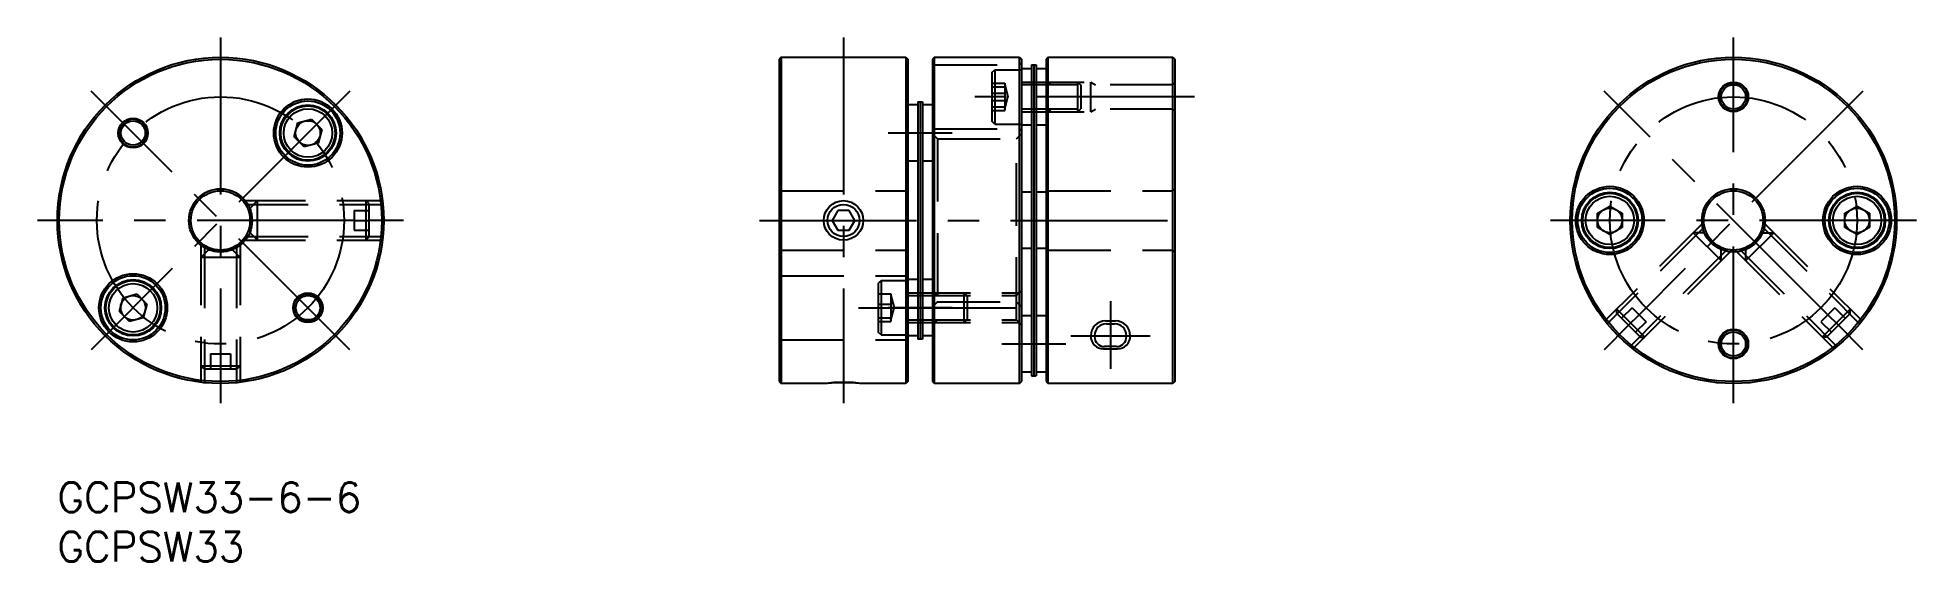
# Model space of a CAD drawing. Extents: x -2 to 188, y -8 to 45.
import ezdxf

# ---------------------------------------------------------------- set-up
doc = ezdxf.new("R2010")
doc.units = 0
doc.header["$LTSCALE"] = 0.5
doc.linetypes.add('CENTER', pattern=[50.8, 31.75, -6.35, 6.35, -6.35])
doc.linetypes.add('DASHED', pattern=[19.05, 12.7, -6.35])
for name, color, linetype in [('MSM_CENTER', 1, 'CENTER'), ('MSM_CONTINUOUS', 7, 'CONTINUOUS'), ('MSM_DASHED', 4, 'DASHED'), ('MSM_NARROW', 5, 'CONTINUOUS'), ('MSM_PART_NUMBER', 7, 'CONTINUOUS')]:
    doc.layers.add(name, color=color, linetype=linetype)
doc.styles.get("Standard").update_dxf_attribs({"font": 'txt.shx', "height": 3, "bigfont": 'bigfont.shx'})

# ---------------------------------------------------------------- blocks, each defined once
blk = doc.blocks.new('*U47')
at = {"layer": 'MSM_PART_NUMBER'}
blk.add_text('GCPSW33-6-6', height=3, dxfattribs=at).set_placement((0, -3))
blk = doc.blocks.new('*U48')
at = {"layer": 'MSM_PART_NUMBER'}
blk.add_text('GCPSW33', height=3, dxfattribs=at).set_placement((0, -8))

msp = doc.modelspace()

# ---------------------------------------------------------------- linework, layer by layer
at = {"layer": 'MSM_CENTER'}
for p, q in [((16.5, 45), (16.5, 13)), ((79.5, 45), (79.5, 8)), ((169.5, 8), (169.5, 45)), ((29.58, 13.42), (3.42, 39.58)), ((29.58, 39.58), (3.42, 13.42)), ((115, 39), (92.5, 39)), ((179.05, 16.95), (156.42, 39.58)), ((182.58, 39.58), (159.95, 16.95)), ((90.5, 35.34), (84, 35.34)), ((30, 26.5), (-2, 26.5)), ((35, 26.5), (31.5, 26.5)), ((71, 26.5), (115, 26.5)), ((188, 26.5), (151, 26.5)), ((81, 17.66), (99.5, 17.66)), ((90.5, 17.66), (84, 17.66)), ((106.5, 18.33), (106.5, 11.5)), ((158.89, 15.89), (156.42, 13.42)), ((182.58, 13.42), (180.11, 15.89)), ((95.5, 14), (102, 14)), ((102.5, 14.83), (110.5, 14.83)), ((16.5, 11.5), (16.5, 8))]:
    msp.add_line(p, q, dxfattribs=at)
for centre in [(16.5, 26.5), (169.5, 26.5)]:
    msp.add_circle(centre, 12.5, dxfattribs=at)
at = {"layer": 'MSM_CONTINUOUS'}
for p, q in [((73.2, 43), (73, 42.8)), ((73, 42.8), (73, 10.2)), ((73.2, 43), (85.8, 43)), ((73.2, 43), (73.2, 10)), ((85.8, 43), (86, 42.8)), ((85.8, 43), (85.8, 10)), ((86, 42.8), (86, 10.2)), ((88.7, 43), (88.5, 42.8)), ((88.5, 42.8), (88.5, 10.2)), ((88.7, 43), (97.3, 43)), ((88.7, 10), (88.7, 43)), ((97.3, 43), (97.5, 42.8)), ((97.3, 10), (97.3, 43)), ((97.5, 42.8), (97.5, 10.2)), ((98.5, 41.85), (97.5, 41.85)), ((98.5, 42.23), (99, 42.23)), ((98.5, 42.23), (98.5, 10.77)), ((98.75, 42.23), (98.75, 10.77)), ((99, 42.23), (99, 10.77)), ((100, 41.85), (99, 41.85)), ((100.2, 43), (100, 42.8)), ((100, 42.8), (100, 10.2)), ((100.2, 43), (112.8, 43)), ((100.2, 10), (100.2, 43)), ((112.8, 43), (113, 42.8)), ((112.8, 10), (112.8, 43)), ((113, 42.8), (113, 10.2)), ((87, 38.19), (86, 38.19)), ((87, 38.5), (87.5, 38.5)), ((87, 38.5), (87, 14.5)), ((87.25, 38.5), (87.25, 14.5)), ((87.5, 38.5), (87.5, 14.5)), ((88.5, 38.19), (87.5, 38.19)), ((23.94, 34.97), (24.32, 36.36)), ((24.32, 36.36), (25.71, 36.73)), ((25.71, 36.73), (26.73, 35.71)), ((98.5, 36.15), (97.5, 36.15)), ((100, 36.15), (99, 36.15)), ((24.97, 33.94), (23.94, 34.97)), ((26.36, 34.32), (24.97, 33.94)), ((26.73, 35.71), (26.36, 34.32)), ((87, 32.49), (86, 32.49)), ((88.5, 32.49), (87.5, 32.49)), ((98.5, 29.35), (97.5, 29.35)), ((100, 29.35), (99, 29.35)), ((78.92, 27.5), (78.35, 26.5)), ((80.08, 27.5), (78.92, 27.5)), ((80.65, 26.5), (80.08, 27.5)), ((155.75, 27.22), (157, 27.94)), ((155.75, 25.78), (155.75, 27.22)), ((157, 27.94), (158.25, 27.22)), ((158.25, 27.22), (158.25, 25.78)), ((180.75, 27.22), (182, 27.94)), ((180.75, 25.78), (180.75, 27.22)), ((182, 27.94), (183.25, 27.22)), ((183.25, 27.22), (183.25, 25.78)), ((78.35, 26.5), (78.92, 25.5)), ((78.92, 25.5), (80.08, 25.5)), ((80.08, 25.5), (80.65, 26.5)), ((157, 25.06), (155.75, 25.78)), ((158.25, 25.78), (157, 25.06)), ((182, 25.06), (180.75, 25.78)), ((183.25, 25.78), (182, 25.06)), ((98.5, 23.65), (97.5, 23.65)), ((100, 23.65), (99, 23.65)), ((6.64, 18.68), (8.03, 19.06)), ((8.03, 19.06), (9.06, 18.03)), ((87, 20.51), (86, 20.51)), ((88.5, 20.51), (87.5, 20.51)), ((6.27, 17.29), (6.64, 18.68)), ((7.29, 16.27), (6.27, 17.29)), ((9.06, 18.03), (8.68, 16.64)), ((8.68, 16.64), (7.29, 16.27)), ((98.5, 16.85), (97.5, 16.85)), ((100, 16.85), (99, 16.85)), ((106.08, 16.04), (106.92, 16.04)), ((87, 14.81), (86, 14.81)), ((87.5, 14.5), (87, 14.5)), ((88.5, 14.81), (87.5, 14.81)), ((104.88, 14.84), (104.88, 14.74)), ((107.12, 13.74), (105.88, 13.74)), ((108.12, 14.84), (108.12, 14.74)), ((73, 10.2), (73.2, 10)), ((77.88, 10), (73.2, 10)), ((85.8, 10), (81.12, 10)), ((86, 10.2), (85.8, 10)), ((88.5, 10.2), (88.7, 10)), ((97.3, 10), (88.7, 10)), ((97.3, 10), (97.5, 10.2)), ((98.5, 11.15), (97.5, 11.15)), ((98.5, 10.77), (99, 10.77)), ((100, 11.15), (99, 11.15)), ((100, 10.2), (100.2, 10)), ((112.8, 10), (100.2, 10)), ((113, 10.2), (112.8, 10))]:
    msp.add_line(p, q, dxfattribs=at)
for centre, radius in [((16.5, 26.5), 16.5), ((16.5, 26.5), 16.3), ((169.5, 26.5), 16.5), ((169.5, 26.5), 16.3), ((169.5, 39), 1.43), ((169.5, 39), 1.23), ((25.34, 35.34), 3.45), ((25.34, 35.34), 3.25), ((25.34, 35.34), 2.85), ((25.34, 35.34), 2.75), ((7.66, 35.34), 1.43), ((7.66, 35.34), 1.23), ((25.34, 35.34), 2.45), ((25.34, 35.34), 1.25), ((16.5, 26.5), 3.2), ((16.5, 26.5), 3), ((157, 26.5), 3.45), ((157, 26.5), 3.25), ((157, 26.5), 2.85), ((157, 26.5), 2.75), ((157, 26.5), 2.45), ((169.5, 26.5), 3.2), ((169.5, 26.5), 3), ((182, 26.5), 3.45), ((182, 26.5), 3.25), ((182, 26.5), 2.85), ((182, 26.5), 2.75), ((182, 26.5), 2.45), ((79.5, 26.5), 1.62), ((157, 26.5), 1.25), ((182, 26.5), 1.25), ((7.66, 17.66), 3.45), ((7.66, 17.66), 3.25), ((7.66, 17.66), 2.85), ((7.66, 17.66), 2.75), ((7.66, 17.66), 2.45), ((25.34, 17.66), 1.43), ((7.66, 17.66), 1.25), ((25.34, 17.66), 1.23), ((169.5, 14), 1.43), ((169.5, 14), 1.23)]:
    msp.add_circle(centre, radius, dxfattribs=at)
for centre, radius, start, end in [((106.08, 14.84), 1.2, 90, 180), ((106.92, 14.84), 1.2, 0, 90), ((105.88, 14.74), 1, 180, 270), ((107.12, 14.74), 1, 270, 0), ((79.5, -6.42), 16.5, 84.3617, 95.6383)]:
    msp.add_arc(centre, radius, start, end, dxfattribs=at)
at = {"layer": 'MSM_DASHED'}
for p, q in [((88.7, 42.25), (88.5, 42.45)), ((88.7, 42.25), (97.3, 42.25)), ((97.3, 42.25), (97.5, 42.45)), ((94.5, 41.45), (94.8, 41.75)), ((94.5, 41.45), (94.5, 36.55)), ((94.5, 40.39), (95.8, 40.39)), ((94.5, 40.02), (95.8, 40.02)), ((94.8, 41.75), (97.5, 41.75)), ((94.8, 41.75), (94.8, 36.25)), ((95.8, 40.39), (95.8, 37.61)), ((95.8, 40.25), (96.13, 39)), ((97.5, 40.5), (104.5, 40.5)), ((112.8, 40.23), (97.5, 40.23)), ((100.5, 40.23), (100, 40.73)), ((103.2, 37.5), (103.2, 40.5)), ((103.2, 40.5), (103.5, 40.2)), ((103.5, 40.2), (103.5, 37.8)), ((104.5, 37.5), (104.5, 40.5)), ((104.5, 40.5), (104.97, 40.23)), ((113, 40.43), (112.8, 40.23)), ((94.5, 39.37), (95.8, 39.37)), ((94.5, 38.63), (95.8, 38.63)), ((95.8, 37.75), (96.13, 39)), ((94.5, 37.98), (95.8, 37.98)), ((94.5, 37.61), (95.8, 37.61)), ((94.8, 36.25), (94.5, 36.55)), ((94.8, 36.25), (97.5, 36.25)), ((112.8, 37.77), (97.5, 37.77)), ((97.5, 37.5), (104.5, 37.5)), ((100.5, 37.77), (100, 37.27)), ((103.2, 37.5), (103.5, 37.8)), ((104.5, 37.5), (104.97, 37.77)), ((112.8, 37.77), (113, 37.57)), ((88.7, 35.75), (88.5, 35.55)), ((88.5, 35.25), (89, 34.75)), ((88.7, 35.75), (97.3, 35.75)), ((89, 34.75), (97, 34.75)), ((89, 34.75), (89, 16.43)), ((97, 34.75), (97.5, 35.25)), ((97, 16.43), (97, 34.75)), ((97.3, 35.75), (97.5, 35.55)), ((18.74, 28.5), (32.88, 28.5)), ((19.5, 27.75), (20.25, 28.5)), ((20.25, 24.5), (20.25, 28.5)), ((73.2, 29.5), (73, 29.7)), ((73.2, 29.5), (85.8, 29.5)), ((85.8, 29.5), (86, 29.7)), ((100.2, 29.5), (100, 29.7)), ((100.2, 29.5), (112.8, 29.5)), ((112.8, 29.5), (113, 29.7)), ((19.02, 28.12), (32.92, 28.12)), ((19.5, 25.25), (19.5, 27.75)), ((30, 27.5), (30, 25.5)), ((30, 27.5), (31.5, 27.5)), ((31.5, 28.2), (31.2, 28.5)), ((31.2, 28.5), (31.2, 24.5)), ((31.5, 28.2), (31.5, 24.8)), ((19.02, 24.88), (32.92, 24.88)), ((20.25, 24.5), (19.5, 25.25)), ((30, 26.5), (31.5, 26.5)), ((30, 25.5), (31.5, 25.5)), ((31.5, 24.8), (31.2, 24.5)), ((166.5, 26.33), (156.5, 16.33)), ((166.57, 25.86), (156.74, 16.04)), ((166.49, 25.26), (165.43, 25.26)), ((168.26, 22.43), (165.43, 25.26)), ((168.26, 23.49), (166.49, 25.26)), ((170.74, 23.49), (172.51, 25.26)), ((170.74, 22.43), (173.57, 25.26)), ((172.43, 25.86), (182.26, 16.04)), ((172.5, 26.33), (182.5, 16.33)), ((172.51, 25.26), (173.57, 25.26)), ((14.5, 24.26), (14.5, 10.12)), ((15.25, 23.5), (14.5, 22.75)), ((14.88, 23.98), (14.88, 10.08)), ((17.75, 23.5), (15.25, 23.5)), ((18.5, 22.75), (17.75, 23.5)), ((18.12, 23.98), (18.12, 10.08)), ((18.5, 24.26), (18.5, 10.12)), ((18.74, 24.5), (32.88, 24.5)), ((73.2, 23.5), (73, 23.3)), ((73.2, 23.5), (85.8, 23.5)), ((85.8, 23.5), (86, 23.3)), ((100.2, 23.5), (100, 23.3)), ((100.2, 23.5), (112.8, 23.5)), ((112.8, 23.5), (113, 23.3)), ((168.86, 23.57), (159.04, 13.74)), ((169.33, 23.5), (159.33, 13.5)), ((168.26, 22.43), (168.26, 23.49)), ((169.67, 23.5), (179.67, 13.5)), ((170.14, 23.57), (179.96, 13.74)), ((170.74, 22.43), (170.74, 23.49)), ((18.5, 22.75), (14.5, 22.75)), ((73.2, 20.91), (73, 21.11)), ((73.2, 20.91), (85.8, 20.91)), ((85.8, 20.91), (86, 21.11)), ((83, 20.11), (83.3, 20.41)), ((83, 20.11), (83, 15.21)), ((83, 19.06), (84.3, 19.06)), ((83.3, 20.41), (86, 20.41)), ((83.3, 20.41), (83.3, 14.91)), ((84.3, 19.06), (84.3, 16.27)), ((86, 19.16), (97.27, 19.16)), ((88.5, 19.39), (89, 18.89)), ((91.7, 16.16), (91.7, 19.16)), ((91.7, 19.16), (92, 18.86)), ((97, 18.89), (97.5, 19.39)), ((83, 18.03), (84.3, 18.03)), ((84.3, 18.91), (84.63, 17.66)), ((84.3, 16.41), (84.63, 17.66)), ((86, 18.89), (97, 18.89)), ((89, 18.25), (88.5, 17.75)), ((89, 18.25), (97, 18.25)), ((92, 18.86), (92, 16.46)), ((97, 18.25), (97.5, 17.75)), ((157.69, 17.1), (157.69, 17.52)), ((157.69, 17.52), (160.52, 14.69)), ((159.25, 17.66), (158.19, 16.6)), ((159.25, 17.66), (160.66, 16.25)), ((179.75, 17.66), (178.34, 16.25)), ((181.31, 17.52), (178.48, 14.69)), ((179.75, 17.66), (180.81, 16.6)), ((181.31, 17.1), (181.31, 17.52)), ((83, 16.64), (84.3, 16.64)), ((83, 16.27), (84.3, 16.27)), ((83.3, 14.91), (83, 15.21)), ((86, 16.43), (97, 16.43)), ((86, 16.16), (97.27, 16.16)), ((89, 16.43), (88.5, 15.93)), ((91.7, 16.16), (92, 16.46)), ((97, 16.43), (97.5, 15.93)), ((157.69, 17.1), (160.1, 14.69)), ((158.89, 15.89), (159.95, 16.95)), ((160.66, 16.25), (159.6, 15.19)), ((178.34, 16.25), (179.4, 15.19)), ((181.31, 17.1), (178.9, 14.69)), ((180.11, 15.89), (179.05, 16.95)), ((73.2, 14.41), (73, 14.21)), ((73.2, 14.41), (85.8, 14.41)), ((83.3, 14.91), (86, 14.91)), ((85.8, 14.41), (86, 14.21)), ((160.1, 14.69), (160.52, 14.69)), ((178.9, 14.69), (178.48, 14.69)), ((14.8, 11.5), (14.5, 11.8)), ((14.5, 11.8), (18.5, 11.8)), ((14.8, 11.5), (18.2, 11.5)), ((15.5, 13), (17.5, 13)), ((15.5, 13), (15.5, 11.5)), ((16.5, 13), (16.5, 11.5)), ((17.5, 13), (17.5, 11.5)), ((18.2, 11.5), (18.5, 11.8))]:
    msp.add_line(p, q, dxfattribs=at)
at = {"layer": 'MSM_NARROW'}
for p, q in [((106, 16.33), (107, 16.33)), ((104.5, 14.83), (104.5, 14.8)), ((105.8, 13.5), (107.2, 13.5)), ((108.5, 14.83), (108.5, 14.8))]:
    msp.add_line(p, q, dxfattribs=at)
for centre, radius in [((169.5, 39), 1.5), ((7.66, 35.34), 1.5), ((79.5, 26.5), 2), ((25.34, 17.66), 1.5), ((169.5, 14), 1.5)]:
    msp.add_circle(centre, radius, dxfattribs=at)
for centre, radius, start, end in [((106, 14.83), 1.5, 90, 180), ((107, 14.83), 1.5, 0, 90), ((105.8, 14.8), 1.3, 180, 270), ((107.2, 14.8), 1.3, 270, 0), ((79.5, -6.38), 16.5, 83.0375, 96.9625)]:
    msp.add_arc(centre, radius, start, end, dxfattribs=at)

# ---------------------------------------------------------------- block references
at = {"layer": 'MSM_CONTINUOUS'}
for name in ['*U47', '*U48']:
    msp.add_blockref(name, (0, 0), dxfattribs=at)

doc.saveas('drawing.dxf')
